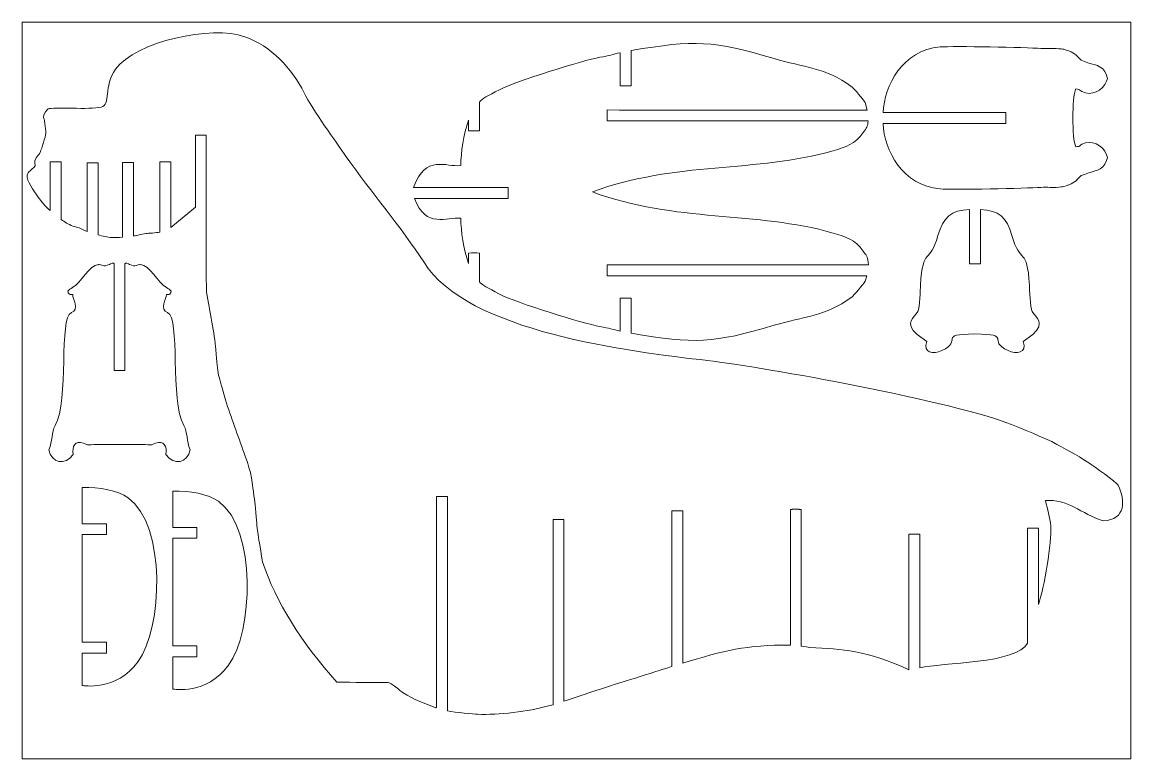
# Model space of a CAD drawing. Header units: centimetres. Extents: x -98 to 101, y -27 to 30.
# Drawn here: x 41.4 to 101.4, y -9.9 to 29.9 of the extents above; entities that cross this region are included whole.
import ezdxf

# ---------------------------------------------------------------- set-up
doc = ezdxf.new("R2010")
doc.units = ezdxf.units.CM
doc.header["$MEASUREMENT"] = 0
doc.layers.add('Layer 1', color=7, linetype='Continuous')

msp = doc.modelspace()

# ---------------------------------------------------------------- linework, layer by layer
at = {"layer": 'Layer 1', "color": 250, "lineweight": 9}
msp.add_lwpolyline([(41.40231, -9.91707), (101.40231, -9.91707), (101.40231, 29.93825), (41.40231, 29.93825), (41.40231, -9.91707)], close=True, dxfattribs=at)
for points, knots in [([(50.98076, 23.82231), (50.98076, 23.82231), (51.36585, 23.82231), (51.36585, 23.82231), (51.36585, 23.82231), (51.36585, 23.82231), (51.36585, 16.66649), (51.36585, 16.66649), (51.36585, 16.66649), (51.36585, 16.66649), (51.36039, 16.66649), (51.36039, 16.66649), (51.36039, 16.66649), (51.36462, 15.93277), (51.37224, 15.41892), (51.3851, 15.32469), (51.3851, 15.32469), (51.52568, 14.29438), (51.82099, 13.09979), (51.88206, 12.22538), (51.88206, 12.22538), (51.98273, 10.78412), (52.00559, 10.89779), (52.41138, 9.50908), (52.41138, 9.50908), (52.69695, 8.5318), (53.08529, 7.59306), (53.41294, 6.6276), (53.41294, 6.6276), (53.84183, 5.36384), (53.77677, 5.59955), (53.94313, 4.31723), (53.94313, 4.31723), (53.97466, 4.09282), (54.02009, 3.87372), (54.03739, 3.64857), (54.03739, 3.64857), (54.13664, 2.21443), (54.11321, 2.51988), (54.41583, 0.74317), (54.41583, 0.74317), (55.1258, -1.41852), (56.51917, -3.64048), (58.43425, -5.77047), (58.43425, -5.77047), (59.34182, -5.76081), (60.31191, -5.82211), (61.20603, -5.78167), (61.20603, -5.78167), (61.33266, -5.77595), (61.87385, -6.24497), (62.02282, -6.34266), (62.02282, -6.34266), (62.56763, -6.69991), (63.18579, -6.9376), (63.79786, -7.15008), (63.79786, -7.15008), (63.79786, -7.15008), (63.81711, -7.13082), (63.81711, -7.13082), (63.81711, -7.13082), (63.81711, -7.13082), (63.81711, 4.25091), (63.81711, 4.25091), (63.81711, 4.25091), (63.81711, 4.25091), (63.82333, 4.25091), (63.82333, 4.25091), (63.82333, 4.25091), (63.82333, 4.25091), (63.82333, 4.27279), (63.82333, 4.27279), (63.82333, 4.27279), (63.82333, 4.27279), (64.41333, 4.27279), (64.41333, 4.27279), (64.41333, 4.27279), (64.41333, 4.27279), (64.41333, -7.31494), (64.41333, -7.31494), (64.41333, -7.31494), (64.85631, -7.41201), (65.85417, -7.50301), (66.04712, -7.50937), (66.04712, -7.50937), (67.19122, -7.54708), (68.78828, -7.36122), (69.88008, -7.05721), (69.88008, -7.05721), (69.88008, -7.05721), (70.13443, -6.98851), (70.13443, -6.98851), (70.13443, -6.98851), (70.13443, -6.98851), (70.13445, 3.02932), (70.13445, 3.02932), (70.13445, 3.02932), (70.13445, 3.02932), (70.72444, 3.02932), (70.72444, 3.02932), (70.72444, 3.02932), (70.72444, 3.02932), (70.72444, -6.8041), (70.72444, -6.8041), (70.72444, -6.8041), (71.63907, -6.51802), (72.41348, -6.22758), (73.29935, -5.94344), (73.29935, -5.94344), (73.60784, -5.84448), (76.0482, -5.10152), (76.56007, -4.91674), (76.56007, -4.91674), (76.56007, -4.91674), (76.56007, 3.49423), (76.56007, 3.49423), (76.56007, 3.49423), (76.56007, 3.49423), (77.15007, 3.49423), (77.15007, 3.49423), (77.15007, 3.49423), (77.15007, 3.49423), (77.15007, -4.73999), (77.15007, -4.73999), (77.15007, -4.73999), (79.41979, -4.05772), (80.55175, -3.75033), (82.97623, -3.76441), (82.97623, -3.76441), (82.97623, -3.76441), (82.97623, 3.58074), (82.97623, 3.58074), (82.97623, 3.58074), (82.97623, 3.58074), (83.07165, 3.58074), (83.07165, 3.58074), (83.07165, 3.58074), (83.07165, 3.58074), (83.07165, 3.5937), (83.07165, 3.5937), (83.07165, 3.5937), (83.07165, 3.5937), (83.45674, 3.5937), (83.45674, 3.5937), (83.45674, 3.5937), (83.45674, 3.5937), (83.45674, 3.58074), (83.45674, 3.58074), (83.45674, 3.58074), (83.45674, 3.58074), (83.56624, 3.58074), (83.56624, 3.58074), (83.56624, 3.58074), (83.56624, 3.58074), (83.56624, -3.81428), (83.56624, -3.81428), (83.56624, -3.81428), (83.71329, -3.84897), (83.95925, -3.88482), (84.01969, -3.89135), (84.01969, -3.89135), (85.84431, -3.9672), (87.03765, -4.05933), (89.39351, -5.09392), (89.39351, -5.09392), (89.39351, -5.09392), (89.39351, 2.23988), (89.39351, 2.23988), (89.39351, 2.23988), (89.39351, 2.23988), (89.98351, 2.23988), (89.98351, 2.23988), (89.98351, 2.23988), (89.98351, 2.23988), (89.98351, -4.99148), (89.98351, -4.99148), (89.98351, -4.99148), (91.13573, -4.71066), (95.27905, -4.78051), (95.8093, -3.65584), (95.8093, -3.65584), (95.8093, -3.65584), (95.8093, 2.55499), (95.8093, 2.55499), (95.8093, 2.55499), (95.8093, 2.55499), (96.3993, 2.55499), (96.3993, 2.55499), (96.3993, 2.55499), (96.3993, 2.55499), (96.3993, -1.57061), (96.3993, -1.57061), (96.3993, -1.57061), (96.70327, -0.70379), (97.14102, 1.8201), (97.06777, 2.66773), (97.06777, 2.66773), (97.02397, 3.17452), (96.90886, 3.57346), (96.77825, 4.05018), (96.77825, 4.05018), (97.96432, 4.18022), (98.70809, 3.33548), (99.90867, 2.95218), (99.90867, 2.95218), (101.1564, 3.04722), (101.10103, 4.04345), (100.72368, 4.88785), (100.72368, 4.88785), (100.59596, 5.05579), (99.38233, 5.92909), (99.12096, 6.1017), (99.12096, 6.1017), (98.41832, 6.56569), (97.85873, 6.8337), (97.12987, 7.24277), (97.12987, 7.24277), (96.94354, 7.34735), (95.27376, 8.03869), (94.9436, 8.16994), (94.9436, 8.16994), (91.93808, 9.38622), (81.54265, 11.28564), (78.4959, 11.63279), (78.4959, 11.63279), (74.30187, 12.11068), (65.46368, 13.17155), (63.1315, 16.96578), (63.1315, 16.96578), (61.96404, 18.78468), (60.2602, 20.78596), (58.94206, 22.66069), (58.94206, 22.66069), (58.40863, 23.41937), (57.10369, 25.21984), (56.65878, 26.1168), (56.65878, 26.1168), (56.00457, 27.43573), (54.86433, 28.64825), (53.44946, 29.15383), (53.44946, 29.15383), (51.6845, 29.78454), (47.53734, 28.90459), (46.44894, 27.38758), (46.44894, 27.38758), (45.80056, 26.48385), (46.2134, 25.46214), (45.67784, 25.33564), (45.67784, 25.33564), (45.0988, 25.19886), (43.03277, 25.35829), (42.81797, 25.24395), (42.81797, 25.24395), (42.77216, 25.21956), (42.52077, 24.985), (42.55186, 24.77471), (42.55186, 24.77471), (42.56611, 24.67839), (42.6021, 24.77718), (42.63011, 24.42451), (42.63011, 24.42451), (42.6402, 24.32215), (42.69814, 24.0032), (42.68873, 23.90849), (42.68873, 23.90849), (42.66492, 23.77516), (42.44714, 23.06843), (42.39081, 22.9339), (42.39081, 22.9339), (42.23964, 22.59536), (42.01505, 22.62477), (42.10922, 22.17449), (42.10922, 22.17449), (41.88248, 21.89587), (41.7183, 21.85591), (41.67397, 21.65316), (41.67397, 21.65316), (41.61525, 21.38465), (42.06632, 20.75573), (42.22807, 20.53159), (42.22807, 20.53159), (42.50415, 20.1463), (42.60994, 20.03114), (42.9187, 19.74491), (42.9187, 19.74491), (42.9187, 19.74491), (42.9187, 22.38267), (42.9187, 22.38267), (42.9187, 22.38267), (42.9187, 22.38267), (43.5087, 22.38267), (43.5087, 22.38267), (43.5087, 22.38267), (43.5087, 22.38267), (43.5087, 19.26992), (43.5087, 19.26992), (43.5087, 19.26992), (43.70562, 19.12456), (43.88123, 19.00454), (44.14087, 18.90805), (44.14087, 18.90805), (44.14087, 18.90805), (44.4878, 18.81356), (44.4878, 18.81356), (44.4878, 18.81356), (44.66765, 18.74409), (44.66163, 18.69518), (44.91623, 18.61586), (44.91623, 18.61586), (44.91623, 18.61586), (44.91623, 22.33235), (44.91623, 22.33235), (44.91623, 22.33235), (44.91623, 22.33235), (45.02069, 22.33235), (45.02069, 22.33235), (45.02069, 22.33235), (45.02069, 22.33235), (45.02069, 22.33534), (45.02069, 22.33534), (45.02069, 22.33534), (45.02069, 22.33534), (45.40578, 22.33534), (45.40578, 22.33534), (45.40578, 22.33534), (45.40578, 22.33534), (45.40578, 22.33235), (45.40578, 22.33235), (45.40578, 22.33235), (45.40578, 22.33235), (45.50623, 22.33235), (45.50623, 22.33235), (45.50623, 22.33235), (45.50623, 22.33235), (45.50623, 18.43725), (45.50623, 18.43725), (45.50623, 18.43725), (45.70223, 18.35848), (46.0887, 18.29364), (46.21893, 18.28895), (46.21893, 18.28895), (46.29785, 18.28612), (46.65699, 18.28016), (46.83522, 18.30033), (46.83522, 18.30033), (46.83522, 18.30033), (46.83522, 22.33738), (46.83522, 22.33738), (46.83522, 22.33738), (46.83522, 22.33738), (46.93291, 22.33738), (46.93291, 22.33738), (46.93291, 22.33738), (46.93291, 22.33738), (46.93291, 22.33751), (46.93291, 22.33751), (46.93291, 22.33751), (46.93291, 22.33751), (47.318, 22.33751), (47.318, 22.33751), (47.318, 22.33751), (47.318, 22.33751), (47.318, 22.33738), (47.318, 22.33738), (47.318, 22.33738), (47.318, 22.33738), (47.42522, 22.33738), (47.42522, 22.33738), (47.42522, 22.33738), (47.42522, 22.33738), (47.42522, 18.37205), (47.42522, 18.37205), (47.42522, 18.37205), (47.69898, 18.40798), (47.7644, 18.46762), (48.12037, 18.50399), (48.12037, 18.50399), (48.21233, 18.51338), (48.65323, 18.54268), (48.85641, 18.57768), (48.85641, 18.57768), (48.85641, 18.57768), (48.85641, 22.37447), (48.85641, 22.37447), (48.85641, 22.37447), (48.85641, 22.37447), (49.44641, 22.37447), (49.44641, 22.37447), (49.44641, 22.37447), (49.44641, 22.37447), (49.44641, 18.82931), (49.44641, 18.82931), (49.44641, 18.82931), (49.44641, 18.82931), (50.77585, 19.93702), (50.77585, 19.93702), (50.77585, 19.93702), (50.77585, 19.93702), (50.77585, 23.82231), (50.77585, 23.82231), (50.77585, 23.82231), (50.77585, 23.82231), (50.98076, 23.82231), (50.98076, 23.82231)], [0, 0, 0, 0, 0.00980392, 0.00980392, 0.00980392, 0.00980392, 0.01960784, 0.01960784, 0.01960784, 0.01960784, 0.02941176, 0.02941176, 0.02941176, 0.02941176, 0.03921569, 0.03921569, 0.03921569, 0.03921569, 0.04901961, 0.04901961, 0.04901961, 0.04901961, 0.05882353, 0.05882353, 0.05882353, 0.05882353, 0.06862745, 0.06862745, 0.06862745, 0.06862745, 0.07843137, 0.07843137, 0.07843137, 0.07843137, 0.08823529, 0.08823529, 0.08823529, 0.08823529, 0.09803922, 0.09803922, 0.09803922, 0.09803922, 0.10784314, 0.10784314, 0.10784314, 0.10784314, 0.11764706, 0.11764706, 0.11764706, 0.11764706, 0.12745098, 0.12745098, 0.12745098, 0.12745098, 0.1372549, 0.1372549, 0.1372549, 0.1372549, 0.14705882, 0.14705882, 0.14705882, 0.14705882, 0.15686275, 0.15686275, 0.15686275, 0.15686275, 0.16666667, 0.16666667, 0.16666667, 0.16666667, 0.17647059, 0.17647059, 0.17647059, 0.17647059, 0.18627451, 0.18627451, 0.18627451, 0.18627451, 0.19607843, 0.19607843, 0.19607843, 0.19607843, 0.20588235, 0.20588235, 0.20588235, 0.20588235, 0.21568627, 0.21568627, 0.21568627, 0.21568627, 0.2254902, 0.2254902, 0.2254902, 0.2254902, 0.23529412, 0.23529412, 0.23529412, 0.23529412, 0.24509804, 0.24509804, 0.24509804, 0.24509804, 0.25490196, 0.25490196, 0.25490196, 0.25490196, 0.26470588, 0.26470588, 0.26470588, 0.26470588, 0.2745098, 0.2745098, 0.2745098, 0.2745098, 0.28431373, 0.28431373, 0.28431373, 0.28431373, 0.29411765, 0.29411765, 0.29411765, 0.29411765, 0.30392157, 0.30392157, 0.30392157, 0.30392157, 0.31372549, 0.31372549, 0.31372549, 0.31372549, 0.32352941, 0.32352941, 0.32352941, 0.32352941, 0.33333333, 0.33333333, 0.33333333, 0.33333333, 0.34313725, 0.34313725, 0.34313725, 0.34313725, 0.35294118, 0.35294118, 0.35294118, 0.35294118, 0.3627451, 0.3627451, 0.3627451, 0.3627451, 0.37254902, 0.37254902, 0.37254902, 0.37254902, 0.38235294, 0.38235294, 0.38235294, 0.38235294, 0.39215686, 0.39215686, 0.39215686, 0.39215686, 0.40196078, 0.40196078, 0.40196078, 0.40196078, 0.41176471, 0.41176471, 0.41176471, 0.41176471, 0.42156863, 0.42156863, 0.42156863, 0.42156863, 0.43137255, 0.43137255, 0.43137255, 0.43137255, 0.44117647, 0.44117647, 0.44117647, 0.44117647, 0.45098039, 0.45098039, 0.45098039, 0.45098039, 0.46078431, 0.46078431, 0.46078431, 0.46078431, 0.47058824, 0.47058824, 0.47058824, 0.47058824, 0.48039216, 0.48039216, 0.48039216, 0.48039216, 0.49019608, 0.49019608, 0.49019608, 0.49019608, 0.5, 0.5, 0.5, 0.5, 0.50980392, 0.50980392, 0.50980392, 0.50980392, 0.51960784, 0.51960784, 0.51960784, 0.51960784, 0.52941176, 0.52941176, 0.52941176, 0.52941176, 0.53921569, 0.53921569, 0.53921569, 0.53921569, 0.54901961, 0.54901961, 0.54901961, 0.54901961, 0.55882353, 0.55882353, 0.55882353, 0.55882353, 0.56862745, 0.56862745, 0.56862745, 0.56862745, 0.57843137, 0.57843137, 0.57843137, 0.57843137, 0.58823529, 0.58823529, 0.58823529, 0.58823529, 0.59803922, 0.59803922, 0.59803922, 0.59803922, 0.60784314, 0.60784314, 0.60784314, 0.60784314, 0.61764706, 0.61764706, 0.61764706, 0.61764706, 0.62745098, 0.62745098, 0.62745098, 0.62745098, 0.6372549, 0.6372549, 0.6372549, 0.6372549, 0.64705882, 0.64705882, 0.64705882, 0.64705882, 0.65686275, 0.65686275, 0.65686275, 0.65686275, 0.66666667, 0.66666667, 0.66666667, 0.66666667, 0.67647059, 0.67647059, 0.67647059, 0.67647059, 0.68627451, 0.68627451, 0.68627451, 0.68627451, 0.69607843, 0.69607843, 0.69607843, 0.69607843, 0.70588235, 0.70588235, 0.70588235, 0.70588235, 0.71568627, 0.71568627, 0.71568627, 0.71568627, 0.7254902, 0.7254902, 0.7254902, 0.7254902, 0.73529412, 0.73529412, 0.73529412, 0.73529412, 0.74509804, 0.74509804, 0.74509804, 0.74509804, 0.75490196, 0.75490196, 0.75490196, 0.75490196, 0.76470588, 0.76470588, 0.76470588, 0.76470588, 0.7745098, 0.7745098, 0.7745098, 0.7745098, 0.78431373, 0.78431373, 0.78431373, 0.78431373, 0.79411765, 0.79411765, 0.79411765, 0.79411765, 0.80392157, 0.80392157, 0.80392157, 0.80392157, 0.81372549, 0.81372549, 0.81372549, 0.81372549, 0.82352941, 0.82352941, 0.82352941, 0.82352941, 0.83333333, 0.83333333, 0.83333333, 0.83333333, 0.84313725, 0.84313725, 0.84313725, 0.84313725, 0.85294118, 0.85294118, 0.85294118, 0.85294118, 0.8627451, 0.8627451, 0.8627451, 0.8627451, 0.87254902, 0.87254902, 0.87254902, 0.87254902, 0.88235294, 0.88235294, 0.88235294, 0.88235294, 0.89215686, 0.89215686, 0.89215686, 0.89215686, 0.90196078, 0.90196078, 0.90196078, 0.90196078, 0.91176471, 0.91176471, 0.91176471, 0.91176471, 0.92156863, 0.92156863, 0.92156863, 0.92156863, 0.93137255, 0.93137255, 0.93137255, 0.93137255, 0.94117647, 0.94117647, 0.94117647, 0.94117647, 0.95098039, 0.95098039, 0.95098039, 0.95098039, 0.96078431, 0.96078431, 0.96078431, 0.96078431, 0.97058824, 0.97058824, 0.97058824, 0.97058824, 0.98039216, 0.98039216, 0.98039216, 0.98039216, 1, 1, 1, 1]), ([(62.62673, 20.40208), (63.28564, 18.71802), (64.36219, 19.43006), (65.13645, 19.3268), (65.13645, 19.3268), (65.16214, 18.61798), (65.26134, 17.66909), (65.56518, 16.8782), (65.56518, 16.8782), (65.56518, 16.8782), (65.56518, 17.44967), (65.56518, 17.44967), (65.56518, 17.44967), (65.7612, 17.44967), (65.95978, 17.45905), (66.15518, 17.44967), (66.15518, 17.44967), (66.15518, 17.44967), (66.15518, 15.89572), (66.15518, 15.89572), (66.15518, 15.89572), (66.28987, 15.70198), (66.58955, 15.57509), (67.23377, 15.22748), (67.23377, 15.22748), (68.06379, 14.7796), (71.78933, 13.62833), (72.66325, 13.47345), (72.66325, 13.47345), (73.18396, 13.38117), (73.37557, 13.31447), (73.76839, 13.22479), (73.76839, 13.22479), (73.76839, 13.22479), (73.76839, 15.0084), (73.76839, 15.0084), (73.76839, 15.0084), (73.76839, 15.0084), (74.35839, 15.0084), (74.35839, 15.0084), (74.35839, 15.0084), (74.35839, 15.0084), (74.35839, 13.10657), (74.35839, 13.10657), (74.35839, 13.10657), (77.79944, 12.5166), (78.80631, 12.56468), (82.09206, 13.53826), (82.09206, 13.53826), (83.64745, 13.99914), (84.93186, 14.0482), (86.24717, 15.02936), (86.24717, 15.02936), (86.43745, 15.18017), (86.91671, 15.72871), (87.02092, 15.92642), (87.02092, 15.92642), (87.02092, 15.92642), (87.10741, 16.21839), (87.10741, 16.21839), (87.10741, 16.21839), (87.10741, 16.21839), (73.0665, 16.21839), (73.0665, 16.21839), (73.0665, 16.21839), (73.0665, 16.21839), (73.0665, 16.80839), (73.0665, 16.80839), (73.0665, 16.80839), (73.0665, 16.80839), (87.20024, 16.80839), (87.20024, 16.80839), (87.20024, 16.80839), (87.15894, 17.22173), (87.14089, 17.24795), (86.92304, 17.54591), (86.92304, 17.54591), (86.45413, 18.18725), (86.02073, 18.31841), (85.28445, 18.5311), (85.28445, 18.5311), (81.17491, 19.71825), (76.71492, 19.0921), (72.27366, 20.75525), (72.27366, 20.75525), (76.71492, 22.41842), (81.17491, 21.79226), (85.28445, 22.97941), (85.28445, 22.97941), (86.02073, 23.1921), (86.45413, 23.32327), (86.92304, 23.96461), (86.92304, 23.96461), (87.12047, 24.23463), (87.15379, 24.28145), (87.18905, 24.59551), (87.18905, 24.59551), (87.18905, 24.59551), (73.0665, 24.59551), (73.0665, 24.59551), (73.0665, 24.59551), (73.0665, 24.59551), (73.0665, 25.18551), (73.0665, 25.18551), (73.0665, 25.18551), (73.0665, 25.18551), (73.06775, 25.18551), (73.06775, 25.18551), (73.06775, 25.18551), (73.06775, 25.18551), (73.06775, 25.18799), (73.06775, 25.18799), (73.06775, 25.18799), (73.06775, 25.18799), (73.72904, 25.18551), (73.72904, 25.18551), (73.72904, 25.18551), (73.72904, 25.18551), (87.13899, 25.18551), (87.13899, 25.18551), (87.13899, 25.18551), (87.13899, 25.18551), (87.02092, 25.58411), (87.02092, 25.58411), (87.02092, 25.58411), (86.91671, 25.7818), (86.43745, 26.33034), (86.24717, 26.48116), (86.24717, 26.48116), (84.93186, 27.46231), (83.64745, 27.51138), (82.09206, 27.97226), (82.09206, 27.97226), (78.80631, 28.94584), (77.79944, 28.99391), (74.35839, 28.40394), (74.35839, 28.40394), (74.35839, 28.40394), (74.35839, 26.50061), (74.35839, 26.50061), (74.35839, 26.50061), (74.35839, 26.50061), (73.76839, 26.50061), (73.76839, 26.50061), (73.76839, 26.50061), (73.76839, 26.50061), (73.76839, 28.28573), (73.76839, 28.28573), (73.76839, 28.28573), (73.37557, 28.19605), (73.18396, 28.12934), (72.66325, 28.03706), (72.66325, 28.03706), (71.78933, 27.88219), (68.06379, 26.73092), (67.23377, 26.28305), (67.23377, 26.28305), (66.58955, 25.93543), (66.28987, 25.80851), (66.15518, 25.61479), (66.15518, 25.61479), (66.15518, 25.61479), (66.15518, 24.05609), (66.15518, 24.05609), (66.15518, 24.05609), (66.15518, 24.05609), (65.56518, 24.05609), (65.56518, 24.05609), (65.56518, 24.05609), (65.56518, 24.05609), (65.56518, 24.63232), (65.56518, 24.63232), (65.56518, 24.63232), (65.26134, 23.84142), (65.16214, 22.89255), (65.13645, 22.18371), (65.13645, 22.18371), (64.34491, 22.07816), (63.23744, 22.82471), (62.58325, 20.99208), (62.58325, 20.99208), (62.58325, 20.99208), (67.6958, 20.99208), (67.6958, 20.99208), (67.6958, 20.99208), (67.6958, 20.99208), (67.6958, 20.40208), (67.6958, 20.40208), (67.6958, 20.40208), (67.6958, 20.40208), (62.62673, 20.40208), (62.62673, 20.40208)], [0, 0, 0, 0, 0.02040816, 0.02040816, 0.02040816, 0.02040816, 0.04081633, 0.04081633, 0.04081633, 0.04081633, 0.06122449, 0.06122449, 0.06122449, 0.06122449, 0.08163265, 0.08163265, 0.08163265, 0.08163265, 0.10204082, 0.10204082, 0.10204082, 0.10204082, 0.12244898, 0.12244898, 0.12244898, 0.12244898, 0.14285714, 0.14285714, 0.14285714, 0.14285714, 0.16326531, 0.16326531, 0.16326531, 0.16326531, 0.18367347, 0.18367347, 0.18367347, 0.18367347, 0.20408163, 0.20408163, 0.20408163, 0.20408163, 0.2244898, 0.2244898, 0.2244898, 0.2244898, 0.24489796, 0.24489796, 0.24489796, 0.24489796, 0.26530612, 0.26530612, 0.26530612, 0.26530612, 0.28571429, 0.28571429, 0.28571429, 0.28571429, 0.30612245, 0.30612245, 0.30612245, 0.30612245, 0.32653061, 0.32653061, 0.32653061, 0.32653061, 0.34693878, 0.34693878, 0.34693878, 0.34693878, 0.36734694, 0.36734694, 0.36734694, 0.36734694, 0.3877551, 0.3877551, 0.3877551, 0.3877551, 0.40816327, 0.40816327, 0.40816327, 0.40816327, 0.42857143, 0.42857143, 0.42857143, 0.42857143, 0.44897959, 0.44897959, 0.44897959, 0.44897959, 0.46938776, 0.46938776, 0.46938776, 0.46938776, 0.48979592, 0.48979592, 0.48979592, 0.48979592, 0.51020408, 0.51020408, 0.51020408, 0.51020408, 0.53061224, 0.53061224, 0.53061224, 0.53061224, 0.55102041, 0.55102041, 0.55102041, 0.55102041, 0.57142857, 0.57142857, 0.57142857, 0.57142857, 0.59183673, 0.59183673, 0.59183673, 0.59183673, 0.6122449, 0.6122449, 0.6122449, 0.6122449, 0.63265306, 0.63265306, 0.63265306, 0.63265306, 0.65306122, 0.65306122, 0.65306122, 0.65306122, 0.67346939, 0.67346939, 0.67346939, 0.67346939, 0.69387755, 0.69387755, 0.69387755, 0.69387755, 0.71428571, 0.71428571, 0.71428571, 0.71428571, 0.73469388, 0.73469388, 0.73469388, 0.73469388, 0.75510204, 0.75510204, 0.75510204, 0.75510204, 0.7755102, 0.7755102, 0.7755102, 0.7755102, 0.79591837, 0.79591837, 0.79591837, 0.79591837, 0.81632653, 0.81632653, 0.81632653, 0.81632653, 0.83673469, 0.83673469, 0.83673469, 0.83673469, 0.85714286, 0.85714286, 0.85714286, 0.85714286, 0.87755102, 0.87755102, 0.87755102, 0.87755102, 0.89795918, 0.89795918, 0.89795918, 0.89795918, 0.91836735, 0.91836735, 0.91836735, 0.91836735, 0.93877551, 0.93877551, 0.93877551, 0.93877551, 0.95918367, 0.95918367, 0.95918367, 0.95918367, 1, 1, 1, 1]), ([(98.2695, 24.75856), (98.26403, 24.09289), (98.30663, 23.41654), (98.42405, 23.18799), (98.42405, 23.18799), (98.73487, 23.24578), (98.56786, 23.23142), (98.75113, 23.32994), (98.75113, 23.32994), (99.24847, 23.59732), (99.89975, 23.29718), (100.08329, 22.7669), (100.08329, 22.7669), (100.14357, 22.59276), (100.15652, 22.66621), (100.08538, 22.45215), (100.08538, 22.45215), (99.88204, 21.84027), (99.363, 21.92407), (98.90042, 21.7048), (98.90042, 21.7048), (98.90042, 21.7048), (98.70946, 21.63934), (98.70946, 21.63934), (98.70946, 21.63934), (98.41474, 21.33075), (98.32494, 21.21806), (97.90769, 21.08471), (97.90769, 21.08471), (97.6863, 21.01395), (97.72128, 21.04173), (97.49831, 21.01452), (97.49831, 21.01452), (97.12326, 20.96874), (96.93538, 21.02856), (96.53542, 20.99996), (96.53542, 20.99996), (95.75824, 20.94439), (91.79484, 20.86443), (91.08187, 20.92044), (91.08187, 20.92044), (89.04105, 21.08073), (88.05887, 23.024), (87.99379, 24.44142), (87.99379, 24.44142), (87.99379, 24.44142), (87.99297, 24.45932), (87.99297, 24.45932), (87.99297, 24.45932), (87.99297, 24.45932), (94.64302, 24.45701), (94.64302, 24.45701), (94.64302, 24.45701), (94.64302, 24.45701), (94.64302, 25.04702), (94.64302, 25.04702), (94.64302, 25.04702), (94.64302, 25.04702), (87.99789, 25.04702), (87.99789, 25.04702), (87.99789, 25.04702), (87.99524, 25.04702), (87.99812, 25.05234), (87.99823, 25.05496), (87.99823, 25.05496), (88.06252, 26.47306), (89.03653, 28.43602), (91.08187, 28.59668), (91.08187, 28.59668), (91.79484, 28.65269), (95.75824, 28.57273), (96.53542, 28.51716), (96.53542, 28.51716), (96.93538, 28.48856), (97.12326, 28.54838), (97.49831, 28.5026), (97.49831, 28.5026), (97.72128, 28.47539), (97.6863, 28.50317), (97.90769, 28.43241), (97.90769, 28.43241), (98.32494, 28.29906), (98.41474, 28.18637), (98.70946, 27.87779), (98.70946, 27.87779), (98.70946, 27.87779), (98.90042, 27.81231), (98.90042, 27.81231), (98.90042, 27.81231), (99.363, 27.59304), (99.88204, 27.67687), (100.08538, 27.06497), (100.08538, 27.06497), (100.15652, 26.85091), (100.14357, 26.92436), (100.08329, 26.75022), (100.08329, 26.75022), (99.89975, 26.21994), (99.24847, 25.91981), (98.75113, 26.18718), (98.75113, 26.18718), (98.56786, 26.2857), (98.73487, 26.27134), (98.42405, 26.32914), (98.42405, 26.32914), (98.30663, 26.10057), (98.26403, 25.42424), (98.2695, 24.75856)], [0, 0, 0, 0, 0.03571429, 0.03571429, 0.03571429, 0.03571429, 0.07142857, 0.07142857, 0.07142857, 0.07142857, 0.10714286, 0.10714286, 0.10714286, 0.10714286, 0.14285714, 0.14285714, 0.14285714, 0.14285714, 0.17857143, 0.17857143, 0.17857143, 0.17857143, 0.21428571, 0.21428571, 0.21428571, 0.21428571, 0.25, 0.25, 0.25, 0.25, 0.28571429, 0.28571429, 0.28571429, 0.28571429, 0.32142857, 0.32142857, 0.32142857, 0.32142857, 0.35714286, 0.35714286, 0.35714286, 0.35714286, 0.39285714, 0.39285714, 0.39285714, 0.39285714, 0.42857143, 0.42857143, 0.42857143, 0.42857143, 0.46428571, 0.46428571, 0.46428571, 0.46428571, 0.5, 0.5, 0.5, 0.5, 0.53571429, 0.53571429, 0.53571429, 0.53571429, 0.57142857, 0.57142857, 0.57142857, 0.57142857, 0.60714286, 0.60714286, 0.60714286, 0.60714286, 0.64285714, 0.64285714, 0.64285714, 0.64285714, 0.67857143, 0.67857143, 0.67857143, 0.67857143, 0.71428571, 0.71428571, 0.71428571, 0.71428571, 0.75, 0.75, 0.75, 0.75, 0.78571429, 0.78571429, 0.78571429, 0.78571429, 0.82142857, 0.82142857, 0.82142857, 0.82142857, 0.85714286, 0.85714286, 0.85714286, 0.85714286, 0.89285714, 0.89285714, 0.89285714, 0.89285714, 0.92857143, 0.92857143, 0.92857143, 0.92857143, 1, 1, 1, 1]), ([(92.96674, 13.07178), (90.88149, 13.04399), (92.36673, 12.7274), (91.17774, 12.16673), (91.17774, 12.16673), (90.71842, 11.95012), (90.13504, 12.03095), (90.35726, 12.66007), (90.35726, 12.66007), (90.35726, 12.66007), (89.83583, 13.0368), (89.83583, 13.0368), (89.83583, 13.0368), (89.1396, 13.69505), (89.66478, 13.93449), (89.87216, 14.28825), (89.87216, 14.28825), (89.99299, 14.49231), (90.00555, 15.48295), (90.01931, 15.71734), (90.01931, 15.71734), (90.14287, 17.82274), (90.51862, 16.80171), (90.9637, 18.39049), (90.9637, 18.39049), (91.24514, 19.39508), (91.6772, 19.75093), (92.67391, 19.81023), (92.67391, 19.81023), (92.67391, 19.81023), (92.67391, 16.86845), (92.67391, 16.86845), (92.67391, 16.86845), (92.67391, 16.86845), (92.7742, 16.86845), (92.7742, 16.86845), (92.7742, 16.86845), (92.7742, 16.86845), (92.96674, 16.86845), (92.96674, 16.86845), (92.96674, 16.86845), (92.96674, 16.86845), (93.15929, 16.86845), (93.15929, 16.86845), (93.15929, 16.86845), (93.15929, 16.86845), (93.26391, 16.86845), (93.26391, 16.86845), (93.26391, 16.86845), (93.26391, 16.86845), (93.26391, 19.80998), (93.26391, 19.80998), (93.26391, 19.80998), (94.25755, 19.74991), (94.68875, 19.39362), (94.96977, 18.39049), (94.96977, 18.39049), (95.41487, 16.80171), (95.79061, 17.82274), (95.91418, 15.71734), (95.91418, 15.71734), (95.92794, 15.48295), (95.94049, 14.49231), (96.06131, 14.28825), (96.06131, 14.28825), (96.26871, 13.93449), (96.79387, 13.69505), (96.09765, 13.0368), (96.09765, 13.0368), (96.09765, 13.0368), (95.57623, 12.66007), (95.57623, 12.66007), (95.57623, 12.66007), (95.79844, 12.03095), (95.21507, 11.95012), (94.75573, 12.16673), (94.75573, 12.16673), (93.56675, 12.7274), (95.05197, 13.04399), (92.96674, 13.07178)], [0, 0, 0, 0, 0.04761905, 0.04761905, 0.04761905, 0.04761905, 0.0952381, 0.0952381, 0.0952381, 0.0952381, 0.14285714, 0.14285714, 0.14285714, 0.14285714, 0.19047619, 0.19047619, 0.19047619, 0.19047619, 0.23809524, 0.23809524, 0.23809524, 0.23809524, 0.28571429, 0.28571429, 0.28571429, 0.28571429, 0.33333333, 0.33333333, 0.33333333, 0.33333333, 0.38095238, 0.38095238, 0.38095238, 0.38095238, 0.42857143, 0.42857143, 0.42857143, 0.42857143, 0.47619048, 0.47619048, 0.47619048, 0.47619048, 0.52380952, 0.52380952, 0.52380952, 0.52380952, 0.57142857, 0.57142857, 0.57142857, 0.57142857, 0.61904762, 0.61904762, 0.61904762, 0.61904762, 0.66666667, 0.66666667, 0.66666667, 0.66666667, 0.71428571, 0.71428571, 0.71428571, 0.71428571, 0.76190476, 0.76190476, 0.76190476, 0.76190476, 0.80952381, 0.80952381, 0.80952381, 0.80952381, 0.85714286, 0.85714286, 0.85714286, 0.85714286, 0.9047619, 0.9047619, 0.9047619, 0.9047619, 1, 1, 1, 1]), ([(46.67093, 7.09102), (46.12885, 7.09234), (45.52829, 7.09321), (45.27617, 7.08464), (45.27617, 7.08464), (44.85182, 7.0702), (45.05768, 7.02993), (44.7154, 7.15854), (44.7154, 7.15854), (44.29388, 7.31692), (44.07339, 7.00026), (44.16585, 6.54492), (44.16585, 6.54492), (43.73061, 5.92405), (42.97558, 6.09211), (42.84784, 6.80712), (42.84784, 6.80712), (43.05328, 7.26702), (42.98467, 7.75557), (43.1862, 8.10805), (43.1862, 8.10805), (43.96734, 9.47447), (43.35361, 13.95582), (44.073, 14.2248), (44.073, 14.2248), (44.51561, 14.39028), (44.13452, 14.99772), (44.13512, 15.1971), (44.13512, 15.1971), (44.0835, 15.20832), (43.99472, 15.19552), (43.95525, 15.22884), (43.95525, 15.22884), (43.87164, 15.29945), (43.90413, 15.29055), (43.87321, 15.37747), (43.87321, 15.37747), (43.9294, 15.47775), (44.03305, 15.52332), (44.12919, 15.5775), (44.12919, 15.5775), (44.58721, 15.83559), (45.04227, 16.81046), (45.53816, 16.82648), (45.53816, 16.82648), (45.53816, 16.82648), (45.54475, 16.81847), (45.54475, 16.81847), (45.54475, 16.81847), (45.72969, 16.85711), (45.76714, 16.65065), (46.13009, 16.83496), (46.13009, 16.83496), (46.17355, 16.85704), (46.37643, 16.96077), (46.3764, 16.86711), (46.3764, 16.86711), (46.3764, 16.86711), (46.37419, 11.08434), (46.37419, 11.08434), (46.37419, 11.08434), (46.37419, 11.08434), (46.96419, 11.08434), (46.96419, 11.08434), (46.96419, 11.08434), (46.96419, 11.08434), (46.96649, 16.86713), (46.96649, 16.86713), (46.96649, 16.86713), (46.96653, 16.96057), (47.16847, 16.85695), (47.21178, 16.83496), (47.21178, 16.83496), (47.57473, 16.65065), (47.61217, 16.85711), (47.79712, 16.81847), (47.79712, 16.81847), (47.79712, 16.81847), (47.8037, 16.82648), (47.8037, 16.82648), (47.8037, 16.82648), (48.2996, 16.81046), (48.75466, 15.83559), (49.21267, 15.5775), (49.21267, 15.5775), (49.30882, 15.52332), (49.41247, 15.47775), (49.46865, 15.37747), (49.46865, 15.37747), (49.43773, 15.29055), (49.47022, 15.29945), (49.38662, 15.22884), (49.38662, 15.22884), (49.34714, 15.19552), (49.25837, 15.20832), (49.20674, 15.1971), (49.20674, 15.1971), (49.20734, 14.99772), (48.82626, 14.39028), (49.26887, 14.2248), (49.26887, 14.2248), (49.98826, 13.95582), (49.37452, 9.47447), (50.15567, 8.10805), (50.15567, 8.10805), (50.35721, 7.75557), (50.28859, 7.26702), (50.49402, 6.80712), (50.49402, 6.80712), (50.36629, 6.09211), (49.61125, 5.92405), (49.17601, 6.54492), (49.17601, 6.54492), (49.26847, 7.00026), (49.04798, 7.31692), (48.62646, 7.15854), (48.62646, 7.15854), (48.28418, 7.02993), (48.49005, 7.0702), (48.06569, 7.08464), (48.06569, 7.08464), (47.81357, 7.09321), (47.21301, 7.09234), (46.67093, 7.09102)], [0, 0, 0, 0, 0.03125, 0.03125, 0.03125, 0.03125, 0.0625, 0.0625, 0.0625, 0.0625, 0.09375, 0.09375, 0.09375, 0.09375, 0.125, 0.125, 0.125, 0.125, 0.15625, 0.15625, 0.15625, 0.15625, 0.1875, 0.1875, 0.1875, 0.1875, 0.21875, 0.21875, 0.21875, 0.21875, 0.25, 0.25, 0.25, 0.25, 0.28125, 0.28125, 0.28125, 0.28125, 0.3125, 0.3125, 0.3125, 0.3125, 0.34375, 0.34375, 0.34375, 0.34375, 0.375, 0.375, 0.375, 0.375, 0.40625, 0.40625, 0.40625, 0.40625, 0.4375, 0.4375, 0.4375, 0.4375, 0.46875, 0.46875, 0.46875, 0.46875, 0.5, 0.5, 0.5, 0.5, 0.53125, 0.53125, 0.53125, 0.53125, 0.5625, 0.5625, 0.5625, 0.5625, 0.59375, 0.59375, 0.59375, 0.59375, 0.625, 0.625, 0.625, 0.625, 0.65625, 0.65625, 0.65625, 0.65625, 0.6875, 0.6875, 0.6875, 0.6875, 0.71875, 0.71875, 0.71875, 0.71875, 0.75, 0.75, 0.75, 0.75, 0.78125, 0.78125, 0.78125, 0.78125, 0.8125, 0.8125, 0.8125, 0.8125, 0.84375, 0.84375, 0.84375, 0.84375, 0.875, 0.875, 0.875, 0.875, 0.90625, 0.90625, 0.90625, 0.90625, 0.9375, 0.9375, 0.9375, 0.9375, 1, 1, 1, 1]), ([(44.67423, -5.94835), (44.67423, -5.94835), (46.46418, -6.29589), (47.68097, -4.65267), (47.68097, -4.65267), (48.99303, -2.88077), (49.22437, 2.70939), (47.13107, 4.21091), (47.13107, 4.21091), (46.58258, 4.60435), (45.56636, 4.7853), (44.65602, 4.7657), (44.65602, 4.7657), (44.65602, 4.7657), (44.65602, 2.80392), (44.65602, 2.80392), (44.65602, 2.80392), (44.65602, 2.80392), (45.97333, 2.80392), (45.97333, 2.80392), (45.97333, 2.80392), (45.97333, 2.80392), (45.97333, 2.21392), (45.97333, 2.21392), (45.97333, 2.21392), (45.97333, 2.21392), (44.65602, 2.21392), (44.65602, 2.21392), (44.65602, 2.21392), (44.65602, 2.21392), (44.65602, -3.61187), (44.65602, -3.61187), (44.65602, -3.61187), (44.65602, -3.61187), (45.96706, -3.61187), (45.96706, -3.61187), (45.96706, -3.61187), (45.96706, -3.61187), (45.96706, -4.20187), (45.96706, -4.20187), (45.96706, -4.20187), (45.96706, -4.20187), (44.65602, -4.20187), (44.65602, -4.20187), (44.65602, -4.20187), (44.65602, -4.20187), (44.65602, -5.94595), (44.65602, -5.94595), (44.65602, -5.94595), (44.65602, -5.94595), (44.67423, -5.94835), (44.67423, -5.94835)], [0, 0, 0, 0, 0.07142857, 0.07142857, 0.07142857, 0.07142857, 0.14285714, 0.14285714, 0.14285714, 0.14285714, 0.21428571, 0.21428571, 0.21428571, 0.21428571, 0.28571429, 0.28571429, 0.28571429, 0.28571429, 0.35714286, 0.35714286, 0.35714286, 0.35714286, 0.42857143, 0.42857143, 0.42857143, 0.42857143, 0.5, 0.5, 0.5, 0.5, 0.57142857, 0.57142857, 0.57142857, 0.57142857, 0.64285714, 0.64285714, 0.64285714, 0.64285714, 0.71428571, 0.71428571, 0.71428571, 0.71428571, 0.78571429, 0.78571429, 0.78571429, 0.78571429, 0.85714286, 0.85714286, 0.85714286, 0.85714286, 1, 1, 1, 1]), ([(49.56933, -6.14415), (49.56933, -6.14415), (51.35928, -6.49168), (52.57608, -4.84848), (52.57608, -4.84848), (53.88813, -3.07658), (54.11947, 2.51358), (52.02618, 4.0151), (52.02618, 4.0151), (51.47768, 4.40854), (50.46147, 4.58948), (49.55113, 4.56989), (49.55113, 4.56989), (49.55113, 4.56989), (49.55113, 2.60468), (49.55113, 2.60468), (49.55113, 2.60468), (49.55113, 2.60468), (50.85916, 2.60468), (50.85916, 2.60468), (50.85916, 2.60468), (50.85916, 2.60468), (50.85916, 2.01468), (50.85916, 2.01468), (50.85916, 2.01468), (50.85916, 2.01468), (49.55113, 2.01468), (49.55113, 2.01468), (49.55113, 2.01468), (49.55113, 2.01468), (49.55113, -3.81111), (49.55113, -3.81111), (49.55113, -3.81111), (49.55113, -3.81111), (50.85289, -3.81111), (50.85289, -3.81111), (50.85289, -3.81111), (50.85289, -3.81111), (50.85289, -3.91025), (50.85289, -3.91025), (50.85289, -3.91025), (50.85289, -3.91025), (50.85779, -3.91025), (50.85779, -3.91025), (50.85779, -3.91025), (50.85779, -3.91025), (50.85779, -4.29534), (50.85779, -4.29534), (50.85779, -4.29534), (50.85779, -4.29534), (50.85289, -4.29534), (50.85289, -4.29534), (50.85289, -4.29534), (50.85289, -4.29534), (50.85289, -4.40111), (50.85289, -4.40111), (50.85289, -4.40111), (50.85289, -4.40111), (49.55113, -4.40111), (49.55113, -4.40111), (49.55113, -4.40111), (49.55113, -4.40111), (49.55113, -6.14175), (49.55113, -6.14175), (49.55113, -6.14175), (49.55113, -6.14175), (49.56933, -6.14415), (49.56933, -6.14415)], [0, 0, 0, 0, 0.05555556, 0.05555556, 0.05555556, 0.05555556, 0.11111111, 0.11111111, 0.11111111, 0.11111111, 0.16666667, 0.16666667, 0.16666667, 0.16666667, 0.22222222, 0.22222222, 0.22222222, 0.22222222, 0.27777778, 0.27777778, 0.27777778, 0.27777778, 0.33333333, 0.33333333, 0.33333333, 0.33333333, 0.38888889, 0.38888889, 0.38888889, 0.38888889, 0.44444444, 0.44444444, 0.44444444, 0.44444444, 0.5, 0.5, 0.5, 0.5, 0.55555556, 0.55555556, 0.55555556, 0.55555556, 0.61111111, 0.61111111, 0.61111111, 0.61111111, 0.66666667, 0.66666667, 0.66666667, 0.66666667, 0.72222222, 0.72222222, 0.72222222, 0.72222222, 0.77777778, 0.77777778, 0.77777778, 0.77777778, 0.83333333, 0.83333333, 0.83333333, 0.83333333, 0.88888889, 0.88888889, 0.88888889, 0.88888889, 1, 1, 1, 1])]:
    msp.add_open_spline(points, degree=3, knots=knots, dxfattribs=at)

doc.saveas('drawing.dxf')
